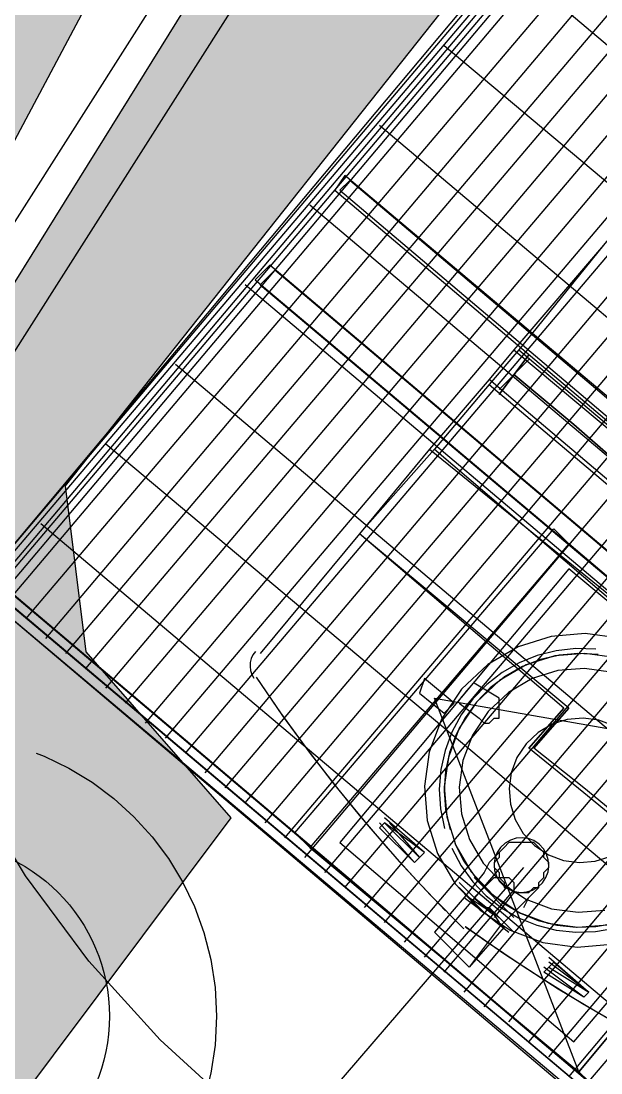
# Model space of a CAD drawing. Header units: metres. Extents: x 1 to 213, y 1 to 147.
# Drawn here: x 60.628 to 61.861, y 103.703 to 105.939 of the extents above; entities that cross this region are included whole.
import ezdxf

# ---------------------------------------------------------------- set-up
doc = ezdxf.new("R2010")
doc.units = ezdxf.units.M
doc.linetypes.add('DASHED', pattern=[1.524, 1.27, -0.254])
for name, color, linetype in [('00-BASE-ARQUITECTURA', 8, 'Continuous'), ('00-BASE-MAICILLO-EXISTENTE', 33, 'Continuous'), ('PJ-ARBUSTOS', 82, 'Continuous'), ('PJ-COPA-ADULTA', 8, 'DASHED'), ('PJ-GRAVILLA', 42, 'Continuous'), ('PJ-LIMITE-JARDIN', 7, 'Continuous'), ('PJ-PROTEGIDO', 30, 'DASHED'), ('PJ-RIEGO-SECTORES', 5, 'Continuous')]:
    doc.layers.add(name, color=color, linetype=linetype)

# ---------------------------------------------------------------- blocks, each defined once
blk = doc.blocks.new('PJ_FL')
for radius in [0.372, 0.04]:
    blk.add_circle((0, 0), radius)
at = {"flags": 1}
for tag, p, height in [('CODIGO', (0.15, 0.15), 0.2), ('ESPECIE', (0.15, -0.1), 0.15), ('ZONA', (0.15, -0.3), 0.15)]:
    blk.add_attdef(tag, p, '', height=height, dxfattribs=at)

msp = doc.modelspace()

# ---------------------------------------------------------------- hatches: boundary and pattern name
at = {"layer": '00-BASE-MAICILLO-EXISTENTE'}
h = msp.add_hatch(dxfattribs=at)
h.set_pattern_fill('AR-SAND', scale=0.02)
h.paths.add_polyline_path([(52.2111, 142.4781), (53.0489, 142.3458), (60.1927, 142.434), (60.5896, 142.3017), (66.7191, 142.3899), (76.1559, 142.2576), (76.2, 140.2732), (75.9354, 139.8763), (74.2156, 138.8621), (73.4659, 139.6999), (73.1573, 139.7881), (72.6281, 139.6999), (71.217, 138.8621), (70.776, 139.5235), (70.2468, 139.8322), (69.7177, 139.6999), (68.3507, 138.8621), (67.9097, 139.5235), (67.3805, 139.8322), (66.7632, 139.6558), (65.4843, 138.8621), (65.2639, 138.9503), (64.6906, 139.7881), (64.1614, 139.7881), (63.7646, 139.5676), (62.618, 138.8621), (62.2652, 138.4211), (62.3093, 134.8933), (62.7062, 134.3201), (80.301, 134.3201), (82.109, 134.1878), (82.5059, 134.3201), (82.7704, 134.6728), (82.4618, 135.5107), (82.5941, 135.6871), (85.1517, 135.643), (86.0336, 133.4381), (86.5187, 132.7326), (87.577, 130.1749), (98.469, 106.627), (96.7052, 105.7892), (96.3083, 105.7451), (95.9555, 105.4364), (93.3097, 104.2017), (92.9128, 104.5545), (92.7805, 105.0395), (91.9427, 106.2743), (90.7079, 107.6413), (89.0322, 108.9201), (87.4888, 109.6697), (87.7093, 109.7138), (87.9739, 110.0666), (87.9739, 110.4194), (87.6211, 110.8163), (87.092, 110.8163), (86.8274, 110.5958), (86.7392, 110.1548), (86.9597, 109.7579), (86.651, 109.9343), (84.5784, 110.2871), (71.7461, 110.1989), (69.8941, 110.3753), (67.2923, 110.1548), (64.8229, 109.4052), (63.2795, 108.5232), (60.81, 106.0538), (59.7076, 103.9812), (59.2225, 102.526), (59.0021, 101.0267), (59.0021, 98.6895), (58.8698, 98.5131), (52.1229, 98.425), (51.9906, 98.7777), (51.9906, 112.6242), (52.1229, 122.3697), (52.0788, 142.2135), (52.2111, 142.4781)])
at = {"layer": 'PJ-GRAVILLA'}
h = msp.add_hatch(dxfattribs=at)
h.set_pattern_fill('GRAVEL', scale=0.03)
h.paths.add_polyline_path([(68.4389, 110.1548), (75.318, 110.1548), (75.3621, 107.9058), (75.1857, 107.8177), (65.1757, 107.8618), (64.7347, 107.6854), (64.426, 107.7736), (63.5441, 107.1562), (63.059, 106.5829), (62.7503, 106.8475), (62.3534, 106.8475), (61.7361, 106.2302), (60.7218, 104.9513), (60.7659, 104.5986), (61.0746, 104.2458), (60.4132, 103.3638), (59.9722, 102.526), (60.0604, 102.085), (59.9722, 90.5756), (60.4132, 89.1645), (59.5753, 89.0763), (59.3548, 89.2527), (59.2666, 89.8701), (59.1343, 90.0465), (59.1343, 101.0267), (59.443, 102.7906), (60.0163, 104.4222), (61.251, 106.4065), (63.1031, 108.2145), (64.9993, 109.317), (65.9253, 109.5815), (66.1458, 109.7579), (68.4389, 110.1548)])

# ---------------------------------------------------------------- linework, layer by layer
at = {"layer": '00-BASE-ARQUITECTURA'}
for points in [[(69.0368, 110.2359), (66.7448, 109.9719), (64.6408, 109.2199), (62.7849, 108.0399), (61.2369, 106.4919), (60.0569, 104.636), (59.3049, 102.532), (59.0409, 100.24)], [(69.0368, 110.0878), (66.7788, 109.8277), (64.706, 109.0868), (62.8775, 107.9243), (61.3525, 106.3993), (60.19, 104.5708), (59.4491, 102.498), (59.189, 100.24)], [(60.5966, 104.7009), (62.5545, 107.0186)], [(60.6389, 104.6691), (62.5969, 106.9763)], [(60.6813, 104.6268), (62.6392, 106.9445)], [(60.7236, 104.595), (62.6815, 106.9022)], [(60.7659, 104.5633), (62.7239, 106.8704)], [(60.8083, 104.5209), (62.7662, 106.8387)], [(60.8506, 104.4892), (62.8085, 106.7964)], [(60.8929, 104.4469), (62.8509, 106.7646)], [(60.9353, 104.4151), (62.8932, 106.7223)], [(60.9776, 104.3834), (62.9355, 106.6905)], [(61.0199, 104.341), (62.9779, 106.6588)], [(61.0623, 104.3093), (63.0202, 106.6164)], [(61.1046, 104.2775), (63.0625, 106.5847)], [(61.1469, 104.2352), (63.1049, 106.5529)], [(61.1893, 104.2034), (63.1472, 106.5106)], [(61.2316, 104.1611), (63.1895, 106.4789)], [(61.2739, 104.1294), (63.2319, 106.4365)], [(61.3163, 104.0976), (63.2742, 106.4048)], [(61.3586, 104.0553), (63.3165, 106.373)], [(61.4009, 104.0235), (63.3589, 106.3307)], [(61.4433, 103.9812), (63.4012, 106.2989)], [(61.4856, 103.9494), (63.4435, 106.2566)], [(61.5279, 103.9177), (63.4859, 106.2249)], [(61.5703, 103.8754), (63.5282, 106.1931)], [(61.6126, 103.8436), (63.5705, 106.1508)], [(61.6655, 103.8119), (63.6129, 106.119)], [(61.7079, 103.7695), (63.6552, 106.0767)], [(63.5705, 104.4574), (61.6761, 106.0555)], [(61.7502, 103.7378), (63.6975, 106.0449)], [(61.7925, 103.6954), (63.7399, 106.0132)], [(63.4329, 104.2881), (61.5279, 105.8862)], [(62.7768, 104.3199), (62.9567, 104.5315), (63.1154, 104.7114), (63.2954, 104.9337), (62.1947, 105.8544), (62.0148, 105.6428), (61.8666, 105.4629), (61.6761, 105.2406), (62.7768, 104.3199)], [(63.2848, 104.1188), (61.3904, 105.7169)], [(62.0148, 105.6428), (61.8666, 105.4629), (61.6867, 105.2406)], [(63.1366, 103.9494), (61.2422, 105.5475)], [(62.999, 103.7801), (61.1046, 105.3782)], [(61.6761, 105.2406), (61.6232, 105.1771)], [(61.6867, 105.2406), (61.6232, 105.1665)], [(61.6867, 105.2406), (62.7768, 104.3199), (62.7133, 104.2458), (62.5969, 104.1082), (62.1629, 104.468), (62.5228, 104.9019), (62.9567, 104.5421), (62.7768, 104.3199)], [(61.7079, 105.23), (61.6444, 105.1454)], [(61.6444, 105.1454), (61.7079, 105.23)], [(61.7079, 105.2194), (61.6444, 105.1559)], [(62.8509, 103.6108), (60.9564, 105.2089)], [(62.4487, 103.9177), (62.5969, 104.1082), (62.7239, 104.2458), (61.6232, 105.1771), (61.4962, 105.0289), (61.348, 104.849), (61.1364, 104.595)], [(61.6761, 105.1877), (61.8031, 105.0819)], [(61.8031, 105.0819), (61.6761, 105.1877)], [(61.6232, 105.1665), (61.5068, 105.0289), (61.348, 104.849)], [(61.6232, 105.1665), (62.7133, 104.2458)], [(61.8878, 105.0078), (61.8031, 105.0819), (61.8878, 105.0078)], [(62.7133, 103.4414), (60.8083, 105.0395)], [(61.4962, 105.0289), (61.9407, 104.6691), (61.9407, 104.6585)], [(61.5068, 105.0289), (61.9407, 104.6585)], [(62.5651, 103.2721), (60.6707, 104.8702)], [(62.2264, 103.6743), (62.4487, 103.9283), (62.0042, 104.2987), (61.9407, 104.214), (61.8243, 104.3093), (61.7184, 104.3939), (61.7925, 104.4786), (61.348, 104.849), (61.1364, 104.595)], [(62.4487, 103.9177), (62.0148, 104.2881), (61.9407, 104.2034), (61.8243, 104.2987), (61.7079, 104.3939), (61.7819, 104.4786), (61.348, 104.849)], [(61.9002, 104.6274), (61.8276, 104.6373), (61.7548, 104.6311), (61.6848, 104.6093), (61.6204, 104.5718), (61.5643, 104.5191), (61.5217, 104.455), (61.4956, 104.3853), (61.4857, 104.3126), (61.4918, 104.2398), (61.5137, 104.1698), (61.5511, 104.1054), (61.6039, 104.0493)], [(61.1264, 104.5993), (61.1213, 104.592), (61.1178, 104.584), (61.1157, 104.5756), (61.1152, 104.567), (61.1163, 104.5584), (61.1189, 104.5501), (61.1231, 104.5422)], [(61.1264, 104.5993), (61.1213, 104.592), (61.1178, 104.584), (61.1157, 104.5756), (61.1152, 104.567), (61.1163, 104.5584), (61.1189, 104.5501), (61.1231, 104.5422)], [(61.8499, 104.604), (61.8076, 104.6054), (61.766, 104.6009), (61.7257, 104.5908), (61.6872, 104.5753), (61.6512, 104.5546), (61.6181, 104.529), (61.5886, 104.4986), (61.5636, 104.4644), (61.5438, 104.4275), (61.5295, 104.3885), (61.5206, 104.348), (61.5174, 104.3066), (61.5199, 104.2648), (61.5284, 104.2233)], [(61.8521, 104.5931), (61.8108, 104.5949), (61.7702, 104.5909), (61.7307, 104.5813), (61.6931, 104.5664), (61.6578, 104.5464), (61.6255, 104.5214), (61.5966, 104.4918), (61.5723, 104.4584), (61.5531, 104.4223), (61.5392, 104.3842), (61.5308, 104.3446), (61.5279, 104.3041), (61.5308, 104.2634), (61.5395, 104.223)], [(61.8553, 104.5928), (61.8136, 104.595), (61.7724, 104.5913), (61.7325, 104.5819), (61.6944, 104.567), (61.6586, 104.5469), (61.6258, 104.5217), (61.5966, 104.4918), (61.572, 104.458), (61.5527, 104.4214), (61.5388, 104.3828), (61.5305, 104.3427), (61.528, 104.3018), (61.5312, 104.2606), (61.5404, 104.2198)], [(61.8899, 104.5863), (61.8265, 104.5949), (61.763, 104.5896), (61.7018, 104.5705), (61.6456, 104.5378), (61.5967, 104.4918), (61.5595, 104.4359), (61.5367, 104.3749), (61.528, 104.3115), (61.5334, 104.248), (61.5525, 104.1868), (61.5852, 104.1306), (61.6312, 104.0817)], [(61.1281, 104.5446), (61.1798, 104.4691), (61.2334, 104.3951), (61.2891, 104.3225), (61.3467, 104.2515), (61.4062, 104.1821), (61.4675, 104.1143), (61.5308, 104.0481)], [(61.1281, 104.5446), (61.1843, 104.4627), (61.2428, 104.3826), (61.3036, 104.3042), (61.3668, 104.2276), (61.4321, 104.153), (61.4996, 104.0802), (61.5693, 104.0095)], [(61.8822, 104.5555), (61.8257, 104.5632), (61.7691, 104.5584), (61.7146, 104.5414), (61.6645, 104.5123), (61.6209, 104.4713), (61.5878, 104.4215), (61.5675, 104.3672), (61.5598, 104.3107), (61.5645, 104.2541), (61.5816, 104.1996), (61.6107, 104.1495), (61.6517, 104.1059)], [(61.8822, 104.5555), (61.8257, 104.5632), (61.7691, 104.5584), (61.7146, 104.5414), (61.6645, 104.5123), (61.6209, 104.4713), (61.5878, 104.4215), (61.5675, 104.3672), (61.5598, 104.3107), (61.5645, 104.2541), (61.5816, 104.1996), (61.6107, 104.1495), (61.6517, 104.1059)], [(61.5907, 104.5322), (61.5853, 104.5267), (61.58, 104.521), (61.5749, 104.5152), (61.5699, 104.5093), (61.5651, 104.5033), (61.5604, 104.4972), (61.5558, 104.4909)], [(61.5597, 104.4892), (61.5597, 104.4892), (61.602, 104.4574), (61.6126, 104.4469), (61.6232, 104.4469), (61.6338, 104.4574), (61.6444, 104.4574), (61.6444, 104.468), (61.6444, 104.4786), (61.6444, 104.4892), (61.6444, 104.4998), (61.5914, 104.5315)], [(61.8137, 103.706), (61.5068, 104.4998), (62.3534, 104.3516)], [(61.7819, 104.4786), (61.7079, 104.3939)], [(61.7925, 104.4786), (61.7184, 104.3939)], [(61.8885, 104.4408), (61.8564, 104.4529), (61.8229, 104.4574), (61.7894, 104.4546), (61.7572, 104.4445), (61.7276, 104.4273), (61.7018, 104.403), (61.6821, 104.3735), (61.6701, 104.3414), (61.6656, 104.3079), (61.6684, 104.2745), (61.6785, 104.2422), (61.6957, 104.2126), (61.72, 104.1868)], [(61.4644, 104.1505), (61.3904, 104.2352)], [(61.3904, 104.2246), (61.4009, 104.2352), (61.475, 104.1611)], [(61.3904, 104.2246), (61.4644, 104.1505), (61.4856, 104.1717), (61.4009, 104.2352)], [(61.4644, 104.1505), (61.4856, 104.1717), (61.4009, 104.2458)], [(61.4115, 104.2352), (61.475, 104.1611)], [(61.5507, 104.1911), (61.5697, 104.1538), (61.5934, 104.12), (61.6215, 104.0902), (61.6535, 104.0646), (61.6888, 104.0437), (61.727, 104.0279), (61.7675, 104.0175), (61.8091, 104.0131), (61.8504, 104.0147), (61.8908, 104.0219), (61.9296, 104.0348), (61.9664, 104.053), (62.0004, 104.0764), (62.0312, 104.1048)], [(61.552, 104.1882), (61.5711, 104.1515), (61.5949, 104.1183), (61.6229, 104.0889), (61.6546, 104.0638), (61.6896, 104.0433), (61.7274, 104.0277), (61.7675, 104.0175), (61.8086, 104.0131), (61.8494, 104.0145), (61.8894, 104.0216), (61.9279, 104.0341), (61.9644, 104.0519), (61.9982, 104.0747), (62.0289, 104.1024)], [(61.729, 104.1823), (61.7184, 104.1929), (61.7079, 104.1929), (61.6973, 104.1929), (61.6867, 104.1929), (61.6761, 104.1929), (61.6655, 104.1929), (61.6549, 104.1823), (61.6444, 104.1717), (61.6444, 104.1611), (61.6338, 104.1505), (61.6338, 104.1399), (61.6444, 104.1294), (61.6444, 104.1188), (61.6549, 104.1082), (61.6549, 104.0976), (61.6655, 104.0976), (61.6761, 104.087), (61.6867, 104.087), (61.6973, 104.087), (61.7079, 104.087), (61.7184, 104.0976), (61.729, 104.0976), (61.729, 104.1082), (61.7396, 104.1188), (61.7396, 104.1294), (61.7502, 104.1399), (61.7502, 104.1505), (61.7396, 104.1611), (61.7396, 104.1717), (61.729, 104.1823)], [(61.7295, 104.1897), (61.7184, 104.1971), (61.7062, 104.2017), (61.6935, 104.2034), (61.6808, 104.2024), (61.6686, 104.1985), (61.6573, 104.192), (61.6475, 104.1828)], [(61.72, 104.1868), (61.7495, 104.1672), (61.7816, 104.1551), (61.815, 104.1506), (61.8485, 104.1534), (61.8808, 104.1635)], [(61.7365, 104.1077), (61.7439, 104.1189), (61.7485, 104.131), (61.7502, 104.1437), (61.7491, 104.1564), (61.7453, 104.1687), (61.7387, 104.1799), (61.7295, 104.1897)], [(61.5437, 104.1808), (61.5636, 104.1434), (61.5883, 104.1096), (61.6172, 104.0798), (61.6499, 104.0542), (61.6858, 104.0333), (61.7246, 104.0175), (61.7656, 104.0071), (61.8078, 104.0026), (61.8496, 104.0039), (61.8905, 104.011), (61.9301, 104.0236), (61.9676, 104.0415), (62.0025, 104.0646), (62.0342, 104.0926)], [(61.6549, 104.1823), (61.6444, 104.1717), (61.6338, 104.1611), (61.6232, 104.1505), (61.6126, 104.1294)], [(61.6549, 104.1823), (61.6444, 104.1717), (61.6338, 104.1611), (61.6232, 104.1505), (61.6126, 104.1294)], [(61.6475, 104.1828), (61.6401, 104.1716), (61.6355, 104.1594), (61.6338, 104.1467), (61.6349, 104.134), (61.6387, 104.1218), (61.6452, 104.1106), (61.6544, 104.1008), (61.6656, 104.0933), (61.6778, 104.0888), (61.6905, 104.087), (61.7032, 104.0881), (61.7154, 104.0919), (61.7267, 104.0985), (61.7365, 104.1077)], [(60.586, 102.8488), (61.6973, 104.1399)], [(61.6126, 104.1294), (61.5703, 104.0764)], [(61.5914, 104.0764), (61.6338, 104.1188), (61.6444, 104.1188), (61.6549, 104.1188), (61.6655, 104.1188), (61.6761, 104.1082), (61.6761, 104.0976), (61.6761, 104.087), (61.6338, 104.0341)], [(61.6761, 104.0341), (61.5914, 104.1188)], [(61.6126, 104.0553), (61.5597, 104.1082)], [(61.5597, 104.0976), (61.6126, 104.0447), (61.6655, 104.0024)], [(61.6517, 104.1059), (61.7015, 104.0728), (61.7558, 104.0525), (61.8123, 104.0448), (61.8689, 104.0495)], [(61.6517, 104.1059), (61.7015, 104.0728), (61.7558, 104.0525), (61.8123, 104.0448), (61.8689, 104.0495)], [(61.6867, 104.0553), (61.7079, 104.0764), (61.7184, 104.087), (61.729, 104.0976), (61.729, 104.1082)], [(61.6973, 104.0553), (61.7079, 104.0764), (61.7184, 104.087), (61.729, 104.0976), (61.729, 104.1082)], [(61.5703, 104.0764), (61.5068, 104.0024)], [(61.5703, 104.0764), (61.5068, 104.0024)], [(61.5703, 104.0764), (61.6549, 104.0129)], [(61.5809, 104.0764), (61.6126, 104.0553), (61.6232, 104.0553), (61.6444, 104.0235)], [(61.5908, 104.0757), (61.5963, 104.0703), (61.602, 104.065), (61.6078, 104.0599), (61.6137, 104.0549), (61.6197, 104.0501), (61.6258, 104.0454), (61.6321, 104.0408)], [(61.5914, 104.0764), (61.6444, 104.0341)], [(61.6312, 104.0817), (61.6871, 104.0445), (61.748, 104.0217), (61.8115, 104.013), (61.875, 104.0184)], [(61.6867, 104.0553), (61.6444, 104.0129), (61.5809, 103.9283)], [(61.6039, 104.0493), (61.6679, 104.0067), (61.7377, 103.9806), (61.8104, 103.9707), (61.8832, 103.9768)], [(61.6126, 104.0553), (61.6232, 104.0553), (61.6761, 104.0024)], [(61.5726, 104.0146), (61.579, 104.01), (61.5854, 104.0054), (61.5917, 104.0009), (61.5981, 103.9963), (61.6046, 103.9918), (61.611, 103.9873), (61.6174, 103.9828)], [(61.5729, 104.0144), (61.6543, 103.9575), (61.7373, 103.9031), (61.8218, 103.8511), (61.9078, 103.8017), (61.9953, 103.7548), (62.0841, 103.7105), (62.1742, 103.6688)], [(61.6549, 104.0129), (61.5809, 103.9283)], [(61.5809, 103.9283), (61.5068, 104.0024)], [(61.6174, 103.9828), (61.6932, 103.9316), (61.7703, 103.8824), (61.8487, 103.8353), (61.9283, 103.7904), (62.0092, 103.7477), (62.0911, 103.7071), (62.1742, 103.6688)], [(61.7502, 103.9494), (61.8349, 103.8754), (61.7502, 103.9389)], [(61.8243, 103.8648), (61.7396, 103.9283)], [(61.7502, 103.9283), (61.8349, 103.8754)]]:
    msp.add_lwpolyline(points, dxfattribs=at)
for points in [[(62.5016, 107.0821), (60.5331, 104.7326), (62.4593, 103.1028), (64.4384, 105.4523)], [(62.5122, 107.0715), (60.5331, 104.7326), (62.4699, 103.1028), (64.4384, 105.4417)], [(62.5122, 107.0504), (60.5543, 104.7432), (62.4593, 103.1345), (64.4066, 105.4417)], [(62.5122, 107.0398), (60.5649, 104.7326), (62.4593, 103.1345), (64.4172, 105.4417)], [(62.5122, 107.0186), (60.586, 104.7432), (62.4487, 103.1663), (64.3749, 105.4417)], [(62.5228, 107.0186), (60.5966, 104.7326), (62.4593, 103.1557), (64.3854, 105.4417)], [(61.3163, 105.611), (61.2951, 105.5793), (63.1578, 104.0024), (63.1895, 104.0341)], [(61.3269, 105.6004), (61.3057, 105.5793), (63.1684, 104.0024), (63.1895, 104.0235)], [(61.1575, 105.4205), (61.1258, 105.3888), (62.999, 103.8119), (63.0202, 103.8436)], [(61.1681, 105.4099), (61.1364, 105.3782), (63.0096, 103.8013), (63.0308, 103.833)], [(61.7925, 104.8279), (61.2422, 104.1823), (61.2104, 104.214), (61.7608, 104.8596)], [(61.7925, 104.8279), (61.2422, 104.1823), (61.8137, 103.706), (62.3534, 104.3516)], [(61.7925, 104.7749), (61.3057, 104.1929), (61.8031, 103.7695), (62.3005, 104.3516)], [(61.4856, 104.5421), (61.475, 104.5104), (61.5279, 104.468), (61.5491, 104.4892)], [(62.3534, 104.3516), (61.8137, 103.706), (61.8349, 103.6849), (62.3852, 104.3304)], [(61.7608, 103.9389), (61.8349, 103.8754), (61.8243, 103.8648), (61.7396, 103.9177)]]:
    msp.add_lwpolyline(points, close=True, dxfattribs=at)
at = {"layer": '00-BASE-MAICILLO-EXISTENTE'}
msp.add_lwpolyline([(67.2923, 110.1548), (64.8229, 109.4052), (63.2795, 108.5232), (60.81, 106.0538), (59.7076, 103.9812), (59.2225, 102.526), (59.0021, 101.0267), (59.0021, 98.6895), (58.8698, 98.5131), (52.1229, 98.425), (51.9906, 98.7777), (51.9906, 112.6242), (52.1229, 122.3697)], dxfattribs=at)
at = {"layer": 'PJ-COPA-ADULTA'}
msp.add_circle((60.4441, 103.8238), 0.6, dxfattribs=at)
at = {"layer": 'PJ-LIMITE-JARDIN'}
for points in [[(59.1343, 101.0267), (59.443, 102.7906), (60.0163, 104.4222), (61.251, 106.4065), (63.1031, 108.2145), (64.9993, 109.317), (65.9253, 109.5815), (66.1458, 109.7579), (68.4389, 110.1548)], [(75.1857, 107.8177), (65.1757, 107.8618), (64.7347, 107.6854), (64.426, 107.7736), (63.5441, 107.1562), (63.059, 106.5829), (62.7503, 106.8475), (62.3534, 106.8475), (61.7361, 106.2302), (60.7218, 104.9513), (60.7659, 104.5986), (61.0746, 104.2458), (60.4132, 103.3638), (59.9722, 102.526), (60.0604, 102.085), (59.9722, 90.5756)]]:
    msp.add_lwpolyline(points, dxfattribs=at)
at = {"layer": 'PJ-PROTEGIDO'}
msp.add_lwpolyline([(61.0909, 103.6221), (60.9237, 103.7737), (60.7721, 103.9409), (60.6376, 104.1222), (60.5216, 104.3158), (60.4251, 104.5198), (60.349, 104.7323), (60.2942, 104.9513), (60.2611, 105.1746), (60.25, 105.4), (60.2611, 105.6254), (60.2942, 105.8487), (60.349, 106.0677), (60.4251, 106.2802), (60.5216, 106.4842), (60.6376, 106.6778), (60.7721, 106.8591), (60.9237, 107.0263), (61.0909, 107.1779)], dxfattribs=at)
at = {"layer": 'PJ-RIEGO-SECTORES'}
for points in [[(59.1343, 101.0267), (59.443, 102.7906), (60.0163, 104.4222), (61.251, 106.4065), (63.1031, 108.2145), (64.9993, 109.317), (65.9253, 109.5815), (66.1458, 109.7579), (68.4389, 110.1548)], [(75.1857, 107.8177), (65.1757, 107.8618), (64.7347, 107.6854), (64.426, 107.7736), (63.5441, 107.1562), (63.059, 106.5829), (62.7503, 106.8475), (62.3534, 106.8475), (61.7361, 106.2302), (60.7218, 104.9513), (60.7659, 104.5986), (61.0746, 104.2458), (60.4132, 103.3638), (59.9722, 102.526), (60.0604, 102.085), (59.9722, 90.5756)]]:
    msp.add_lwpolyline(points, dxfattribs=at)

# ---------------------------------------------------------------- block references
at = {"layer": 'PJ-ARBUSTOS'}
msp.add_blockref('PJ_FL', (60.4441, 103.8238), dxfattribs=at)

doc.saveas('drawing.dxf')
